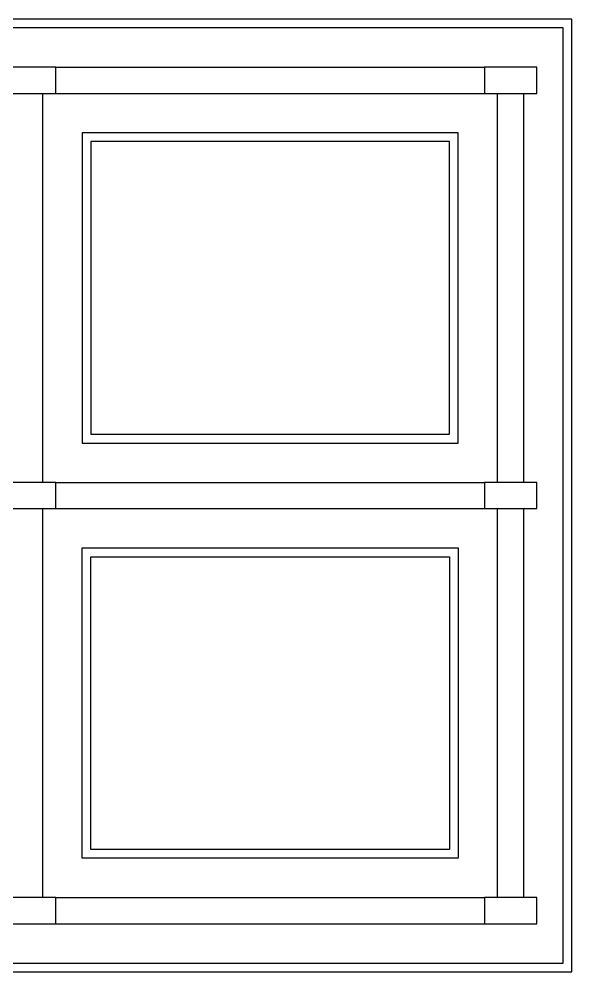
# Model space of a CAD drawing. Header units: millimetres. Extents: x 2329 to 2450, y 1882 to 1940.
# Drawn here: x 2372.71 to 2379.03, y 1901.27 to 1912.17 of the extents above; entities that cross this region are included whole.
import ezdxf

# ---------------------------------------------------------------- set-up
doc = ezdxf.new("R2010")
doc.units = ezdxf.units.MM
doc.layers.add('Fondazione', color=7, linetype='Continuous', lineweight=25)
doc.layers.add('pilastri', color=5, linetype='Continuous', lineweight=30)

msp = doc.modelspace()

# ---------------------------------------------------------------- linework, layer by layer
msp.add_lwpolyline([(2373.13, 1901.817), (2378.03, 1901.817)])
at = {"layer": 'Fondazione', "ltscale": 0.01}
for points in [[(2379.03, 1906.717), (2379.03, 1912.167), (2372.83, 1912.167), (2367.08, 1912.167), (2360.88, 1912.167), (2360.88, 1906.717), (2360.88, 1901.267), (2367.08, 1901.267), (2372.83, 1901.267), (2379.03, 1901.267)], [(2378.93, 1906.717), (2378.93, 1912.067), (2372.83, 1912.067), (2367.08, 1912.067), (2360.98, 1912.067), (2360.98, 1906.717), (2360.98, 1901.367), (2367.08, 1901.367), (2372.83, 1901.367), (2378.93, 1901.367)], [(2373.43, 1910.867), (2373.43, 1907.317), (2377.73, 1907.317), (2377.73, 1910.867)], [(2373.53, 1910.767), (2373.53, 1907.417), (2377.63, 1907.417), (2377.63, 1910.767)], [(2377.73, 1906.117), (2377.73, 1902.567), (2373.43, 1902.567), (2373.43, 1906.117)], [(2377.63, 1906.017), (2377.63, 1902.667), (2373.53, 1902.667), (2373.53, 1906.017)]]:
    msp.add_lwpolyline(points, close=True, dxfattribs=at)
at = {"layer": 'Fondazione'}
for points in [[(2373.13, 1911.617), (2378.03, 1911.617)], [(2372.98, 1906.867), (2372.98, 1911.317)], [(2373.13, 1911.317), (2378.03, 1911.317)], [(2378.18, 1906.867), (2378.18, 1911.317)], [(2378.48, 1906.867), (2378.48, 1911.317)], [(2373.13, 1906.867), (2378.03, 1906.867)], [(2372.98, 1902.117), (2372.98, 1906.567)], [(2373.13, 1906.567), (2378.03, 1906.567)], [(2378.18, 1902.117), (2378.18, 1906.567)], [(2378.48, 1902.117), (2378.48, 1906.567)], [(2373.13, 1902.117), (2378.03, 1902.117)]]:
    msp.add_lwpolyline(points, dxfattribs=at)
at = {"layer": 'pilastri'}
for points in [[(2372.53, 1911.617), (2372.53, 1911.317), (2373.13, 1911.317), (2373.13, 1911.617), (2372.53, 1911.617)], [(2378.03, 1911.617), (2378.03, 1911.317), (2378.63, 1911.317), (2378.63, 1911.617), (2378.03, 1911.617)], [(2372.53, 1906.867), (2372.53, 1906.567), (2373.13, 1906.567), (2373.13, 1906.867), (2372.53, 1906.867)], [(2378.03, 1906.867), (2378.03, 1906.567), (2378.63, 1906.567), (2378.63, 1906.867), (2378.03, 1906.867)], [(2372.53, 1902.117), (2372.53, 1901.817), (2373.13, 1901.817), (2373.13, 1902.117), (2372.53, 1902.117)], [(2378.03, 1902.117), (2378.03, 1901.817), (2378.63, 1901.817), (2378.63, 1902.117), (2378.03, 1902.117)], [(2378.03, 1902.117), (2378.03, 1901.817), (2378.63, 1901.817), (2378.63, 1902.117), (2378.03, 1902.117)]]:
    msp.add_lwpolyline(points, dxfattribs=at)

doc.saveas('drawing.dxf')
